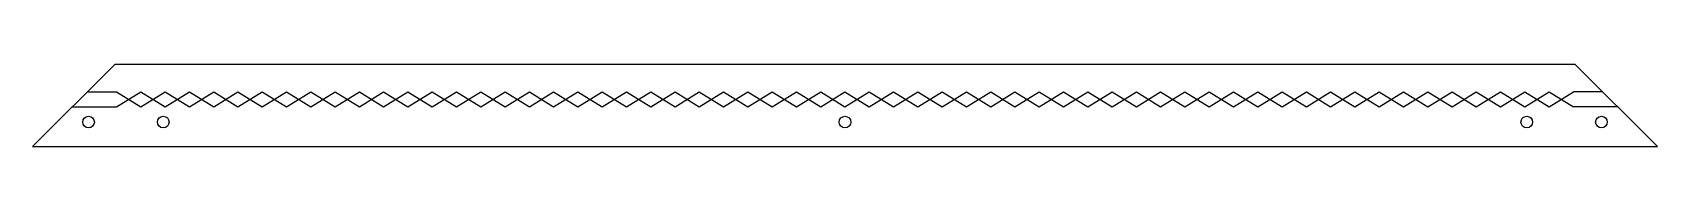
# Model space of a CAD drawing. Header units: inches. Extents: x 0 to 21.8, y 0 to 1.1.
import ezdxf

# ---------------------------------------------------------------- set-up
doc = ezdxf.new("R2010")
doc.units = ezdxf.units.IN
doc.header["$MEASUREMENT"] = 0
doc.layers.get('0').update_dxf_attribs({"lineweight": 25, "true_color": 0xffffff})

msp = doc.modelspace()

# ---------------------------------------------------------------- linework, layer by layer
for p, q in [((1.1, 1.1), (0, 0)), ((20.65, 1.1), (1.1, 1.1)), ((21.75, 0), (20.65, 1.1)), ((0.73125, 0.73125), (1.125, 0.73125)), ((1.125, 0.53125), (1.45, 0.73125)), ((1.125, 0.73125), (1.45, 0.53125)), ((1.45, 0.73125), (1.775, 0.53125)), ((1.45, 0.53125), (1.775, 0.73125)), ((1.775, 0.53125), (2.1, 0.73125)), ((1.775, 0.73125), (2.1, 0.53125)), ((2.1, 0.73125), (2.425, 0.53125)), ((2.1, 0.53125), (2.425, 0.73125)), ((2.425, 0.53125), (2.75, 0.73125)), ((2.425, 0.73125), (2.75, 0.53125)), ((2.75, 0.73125), (3.075, 0.53125)), ((2.75, 0.53125), (3.075, 0.73125)), ((3.075, 0.53125), (3.4, 0.73125)), ((3.075, 0.73125), (3.4, 0.53125)), ((3.4, 0.73125), (3.725, 0.53125)), ((3.4, 0.53125), (3.725, 0.73125)), ((3.725, 0.53125), (4.05, 0.73125)), ((3.725, 0.73125), (4.05, 0.53125)), ((4.05, 0.73125), (4.375, 0.53125)), ((4.05, 0.53125), (4.375, 0.73125)), ((4.375, 0.53125), (4.7, 0.73125)), ((4.375, 0.73125), (4.7, 0.53125)), ((4.7, 0.73125), (5.025, 0.53125)), ((4.7, 0.53125), (5.025, 0.73125)), ((5.025, 0.53125), (5.35, 0.73125)), ((5.025, 0.73125), (5.35, 0.53125)), ((5.35, 0.73125), (5.675, 0.53125)), ((5.35, 0.53125), (5.675, 0.73125)), ((5.675, 0.53125), (6, 0.73125)), ((5.675, 0.73125), (6, 0.53125)), ((6, 0.73125), (6.325, 0.53125)), ((6, 0.53125), (6.325, 0.73125)), ((6.325, 0.53125), (6.65, 0.73125)), ((6.325, 0.73125), (6.65, 0.53125)), ((6.65, 0.73125), (6.975, 0.53125)), ((6.65, 0.53125), (6.975, 0.73125)), ((6.975, 0.53125), (7.3, 0.73125)), ((6.975, 0.73125), (7.3, 0.53125)), ((7.3, 0.73125), (7.625, 0.53125)), ((7.3, 0.53125), (7.625, 0.73125)), ((7.625, 0.53125), (7.95, 0.73125)), ((7.625, 0.73125), (7.95, 0.53125)), ((7.95, 0.73125), (8.275, 0.53125)), ((7.95, 0.53125), (8.275, 0.73125)), ((8.275, 0.53125), (8.6, 0.73125)), ((8.275, 0.73125), (8.6, 0.53125)), ((8.6, 0.73125), (8.925, 0.53125)), ((8.6, 0.53125), (8.925, 0.73125)), ((8.925, 0.53125), (9.25, 0.73125)), ((8.925, 0.73125), (9.25, 0.53125)), ((9.25, 0.73125), (9.575, 0.53125)), ((9.25, 0.53125), (9.575, 0.73125)), ((9.575, 0.53125), (9.9, 0.73125)), ((9.575, 0.73125), (9.9, 0.53125)), ((9.9, 0.73125), (10.225, 0.53125)), ((9.9, 0.53125), (10.225, 0.73125)), ((10.225, 0.53125), (10.55, 0.73125)), ((10.225, 0.73125), (10.55, 0.53125)), ((10.55, 0.73125), (10.875, 0.53125)), ((10.55, 0.53125), (10.875, 0.73125)), ((10.875, 0.53125), (11.2, 0.73125)), ((10.875, 0.73125), (11.2, 0.53125)), ((11.2, 0.73125), (11.525, 0.53125)), ((11.2, 0.53125), (11.525, 0.73125)), ((11.525, 0.53125), (11.85, 0.73125)), ((11.525, 0.73125), (11.85, 0.53125)), ((11.85, 0.73125), (12.175, 0.53125)), ((11.85, 0.53125), (12.175, 0.73125)), ((12.175, 0.53125), (12.5, 0.73125)), ((12.175, 0.73125), (12.5, 0.53125)), ((12.5, 0.73125), (12.825, 0.53125)), ((12.5, 0.53125), (12.825, 0.73125)), ((12.825, 0.53125), (13.15, 0.73125)), ((12.825, 0.73125), (13.15, 0.53125)), ((13.15, 0.73125), (13.475, 0.53125)), ((13.15, 0.53125), (13.475, 0.73125)), ((13.475, 0.53125), (13.8, 0.73125)), ((13.475, 0.73125), (13.8, 0.53125)), ((13.8, 0.73125), (14.125, 0.53125)), ((13.8, 0.53125), (14.125, 0.73125)), ((14.125, 0.53125), (14.45, 0.73125)), ((14.125, 0.73125), (14.45, 0.53125)), ((14.45, 0.73125), (14.775, 0.53125)), ((14.45, 0.53125), (14.775, 0.73125)), ((14.775, 0.53125), (15.1, 0.73125)), ((14.775, 0.73125), (15.1, 0.53125)), ((15.1, 0.73125), (15.425, 0.53125)), ((15.1, 0.53125), (15.425, 0.73125)), ((15.425, 0.53125), (15.75, 0.73125)), ((15.425, 0.73125), (15.75, 0.53125)), ((15.75, 0.73125), (16.075, 0.53125)), ((15.75, 0.53125), (16.075, 0.73125)), ((16.075, 0.53125), (16.4, 0.73125)), ((16.075, 0.73125), (16.4, 0.53125)), ((16.4, 0.73125), (16.725, 0.53125)), ((16.4, 0.53125), (16.725, 0.73125)), ((16.725, 0.53125), (17.05, 0.73125)), ((16.725, 0.73125), (17.05, 0.53125)), ((17.05, 0.73125), (17.375, 0.53125)), ((17.05, 0.53125), (17.375, 0.73125)), ((17.375, 0.53125), (17.7, 0.73125)), ((17.375, 0.73125), (17.7, 0.53125)), ((17.7, 0.73125), (18.025, 0.53125)), ((17.7, 0.53125), (18.025, 0.73125)), ((18.025, 0.53125), (18.35, 0.73125)), ((18.025, 0.73125), (18.35, 0.53125)), ((18.35, 0.73125), (18.675, 0.53125)), ((18.35, 0.53125), (18.675, 0.73125)), ((18.675, 0.53125), (19, 0.73125)), ((18.675, 0.73125), (19, 0.53125)), ((19, 0.73125), (19.325, 0.53125)), ((19, 0.53125), (19.325, 0.73125)), ((19.325, 0.53125), (19.65, 0.73125)), ((19.325, 0.73125), (19.65, 0.53125)), ((19.65, 0.73125), (19.975, 0.53125)), ((19.65, 0.53125), (19.975, 0.73125)), ((19.975, 0.53125), (20.3, 0.73125)), ((19.975, 0.73125), (20.3, 0.53125)), ((20.3, 0.73125), (20.625, 0.53125)), ((20.3, 0.53125), (20.625, 0.73125)), ((21.01875, 0.73125), (20.625, 0.73125)), ((0.53125, 0.53125), (1.125, 0.53125)), ((21.21875, 0.53125), (20.625, 0.53125)), ((0, 0), (21.75, 0))]:
    msp.add_line(p, q)
for centre in [(0.75, 0.32812), (1.75, 0.32812), (10.875, 0.32812), (20, 0.32812), (21, 0.32812)]:
    msp.add_circle(centre, 0.07812)

doc.saveas('drawing.dxf')
